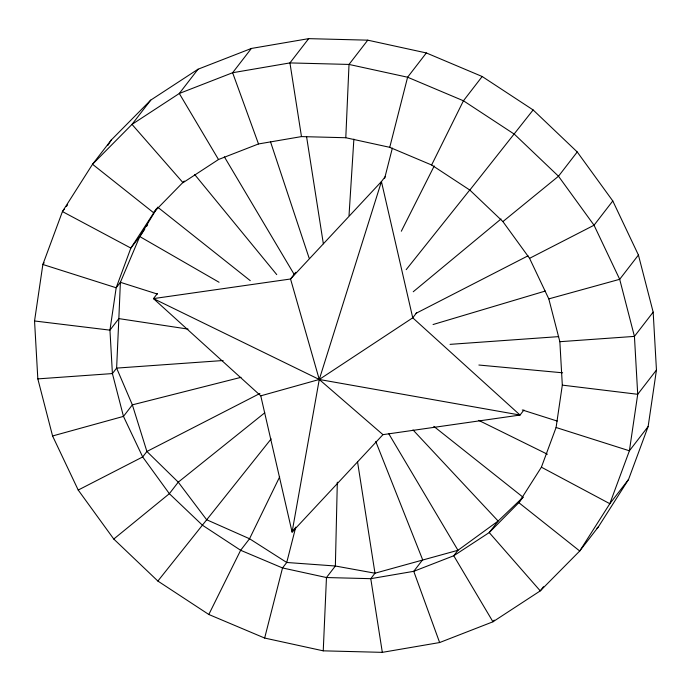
<?xml version="1.0" encoding="UTF-8"?>
<svg xmlns="http://www.w3.org/2000/svg" width="691" height="691" viewBox="0 0 691 691"><rect width="100%" height="100%" fill="white"/><g stroke="black" fill="none" stroke-linecap="round" stroke-linejoin="round"><path stroke-width="1.04" d="M337.32 482.197L335.368 566.007L326.463 577.538L323.241 650.836L382.322 652.356L439.631 642.544L492.959 621.788L540.267 590.883L579.723 551.012L598.466 526.741L628.56 479.433L648.141 426.52L656.45 370.022L653.168 312.116L638.424 255.031L612.787 200.951L577.235 151.96L533.132 109.947L482.188 76.511L426.347 52.948L367.759 40.164L308.678 38.644L251.369 48.456L198.041 69.212L150.733 100.117L111.277 139.988L92.534 164.259L62.44 211.567L42.859 264.48L34.55 320.978L37.832 378.884L52.576 435.969L78.213 490.049L113.765 539.04L157.868 581.053L208.812 614.489L264.653 638.052L323.241 650.836M156.442 208.699L130.858 248.078L116.174 287.767L109.947 330.143L112.408 373.572L123.464 416.388L142.691 456.941L169.355 493.685L202.428 525.203L240.641 550.278L282.524 567.95L326.463 577.538L370.773 578.678L413.754 571.319L453.754 555.754L489.228 532.571L518.829 502.668L541.399 467.185L556.082 427.504L562.319 385.129L559.857 341.7L548.801 298.883L529.565 258.33L502.901 221.586L469.828 190.068L431.616 164.994L389.741 147.321L345.794 137.734L349.015 64.436L367.759 40.164M349.024 215.514L353.878 139.116M264.653 638.052L282.524 567.95L286.739 562.483L295.765 527.086M389.741 147.321L407.604 77.219L426.347 52.948M384.662 178.304L392.358 148.107M279.656 476.876L249.546 538.747L240.641 550.278L208.812 614.489M431.616 164.994L463.445 100.782L482.188 76.511M401.324 231.226L434.233 165.944M157.09 208.06L139.763 236.555L130.858 248.078L62.44 211.567L64.375 209.053M107.805 145.447L111.277 139.988M140.696 235.337L144.756 229.153M146.501 226.501L147.658 224.73M66.319 206.54L67.606 204.864M150.733 100.117L131.998 124.389L92.534 164.259L153.437 212.603L184.298 181.051M44.155 262.805L42.859 264.48L116.174 287.767L120.389 282.308L139.763 236.555L219.064 282.265M198.041 69.212L179.297 93.484L131.998 124.389L183.029 182.7L218.503 159.517L258.503 143.953L301.483 136.593L345.794 137.734M251.369 48.456L232.625 72.728L179.297 93.484L218.503 159.517M308.678 38.644L289.935 62.916L232.625 72.728L258.503 143.953M157.349 293.571L153.462 298.607L260.766 395.839L292.086 532.087L382.961 434.656L520.047 415.049L523.933 410.013M295.731 272.289L290.548 279L153.462 298.607L319.268 379.48L382.961 434.656M385.319 176.533L381.432 181.569L290.548 279L319.268 379.48L292.086 532.087L295.325 527.889M533.132 109.947L469.828 190.068M416.63 312.781L412.743 317.817L319.268 379.48L260.766 395.839M577.235 151.96L558.492 176.231L502.901 221.586M612.787 200.951L594.044 225.223L529.565 258.33M638.424 255.031L619.689 279.302L548.801 298.883M653.168 312.116L634.433 336.387L637.715 394.293L629.397 450.791L609.825 503.704L579.723 551.012L518.829 502.668L523.044 497.209L433.801 426.364M656.45 370.022L637.715 394.293L562.319 385.129M494.255 620.112L492.959 621.788L453.754 555.754L457.969 550.286L498.133 521.04L523.044 497.209M648.141 426.52L629.397 450.791L556.082 427.504M543.497 586.694L540.267 590.883L489.228 532.571L498.133 521.04L413.002 429.932M628.56 479.433L609.825 503.704L541.399 467.185M271.148 438.906L157.868 581.053M406.187 269.654L470.018 189.662M596.946 528.269L598.466 526.741M413.235 291.757L501.035 218.978M113.765 539.04L169.355 493.685L178.261 482.154L264.765 412.786M259.911 393.473L146.907 451.482L142.691 456.941L78.213 490.049M415.999 313.334L528.036 255.817M433.058 324.528L545.337 291.041M52.576 435.969L123.464 416.388L132.361 404.857L241.055 377.321M223.107 360.521L116.624 368.104L112.408 373.572L37.832 378.884M450.057 344.36L558.691 336.621M559.857 341.7L634.433 336.387L619.689 279.302L594.044 225.223L558.492 176.231L514.398 134.218L463.445 100.782L407.604 77.219L349.015 64.436L289.935 62.916L301.483 136.593M478.872 365.029L562.629 372.803M34.55 320.978L109.947 330.143L118.843 318.611L120.389 282.308L157.393 294.064M188.064 329.097L118.843 318.611L116.624 368.104L132.361 404.857L146.907 451.482L178.261 482.154L206.644 519.736L249.546 538.747L286.739 562.483L335.368 566.007L374.988 573.21L457.969 550.286L388.713 433.646M522.275 409.962L557.214 421.061M478.699 420.37L547.402 454.229M157.652 207.145L250.263 280.658M194.663 174.512L276.737 274.603M224.368 156.84L294.176 274.413M375.74 441.437L422.659 559.788L413.754 571.319L439.631 642.544M270.457 141.62L309.136 258.14M306.536 136.447L323.353 243.776M357.506 461.631L374.988 573.21L370.773 578.678L382.322 652.356M381.432 181.569L319.268 379.48L520.047 415.049L412.743 317.817L381.432 181.569"/></g></svg>
